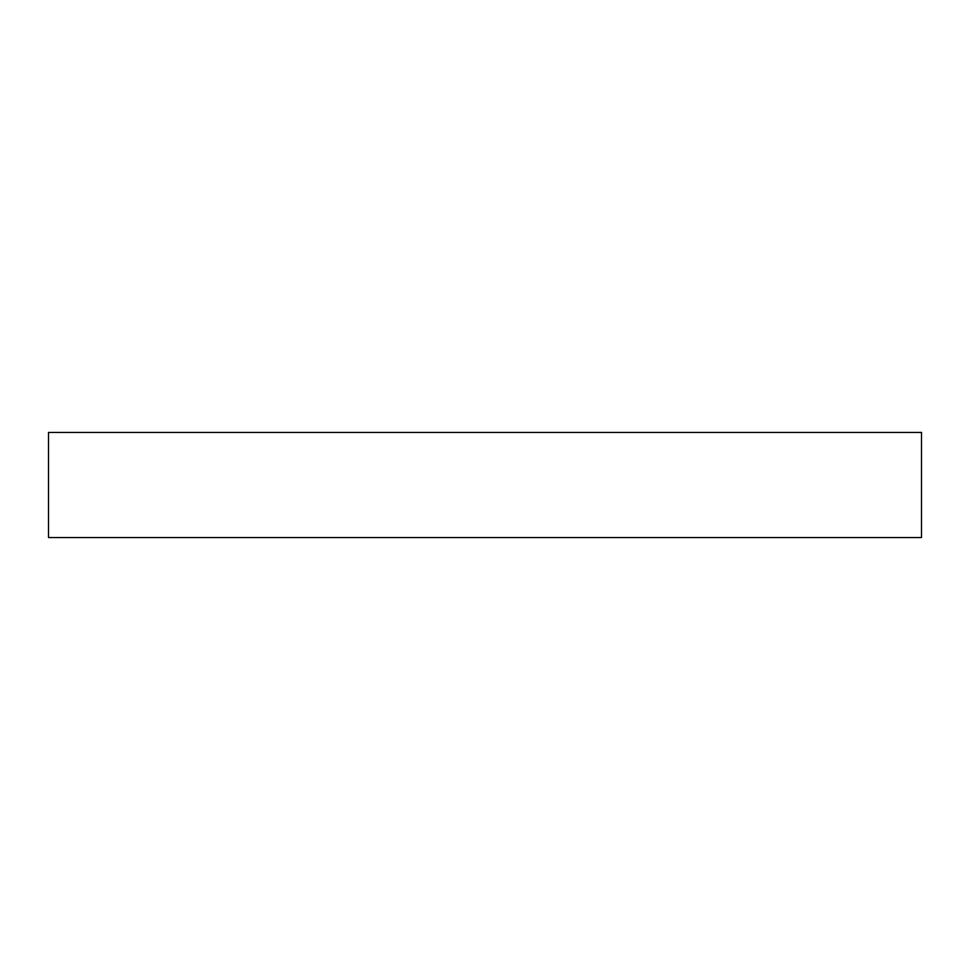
<?xml version="1.0" encoding="UTF-8"?>
<svg xmlns="http://www.w3.org/2000/svg" width="970" height="970" viewBox="0 0 970 970"><rect width="100%" height="100%" fill="white"/><g stroke="black" fill="none" stroke-linecap="round" stroke-linejoin="round"><path stroke-width="1.45" d="M921.5 432.45L48.5 432.45L48.5 537.55L921.5 537.55L921.5 432.45"/></g></svg>
